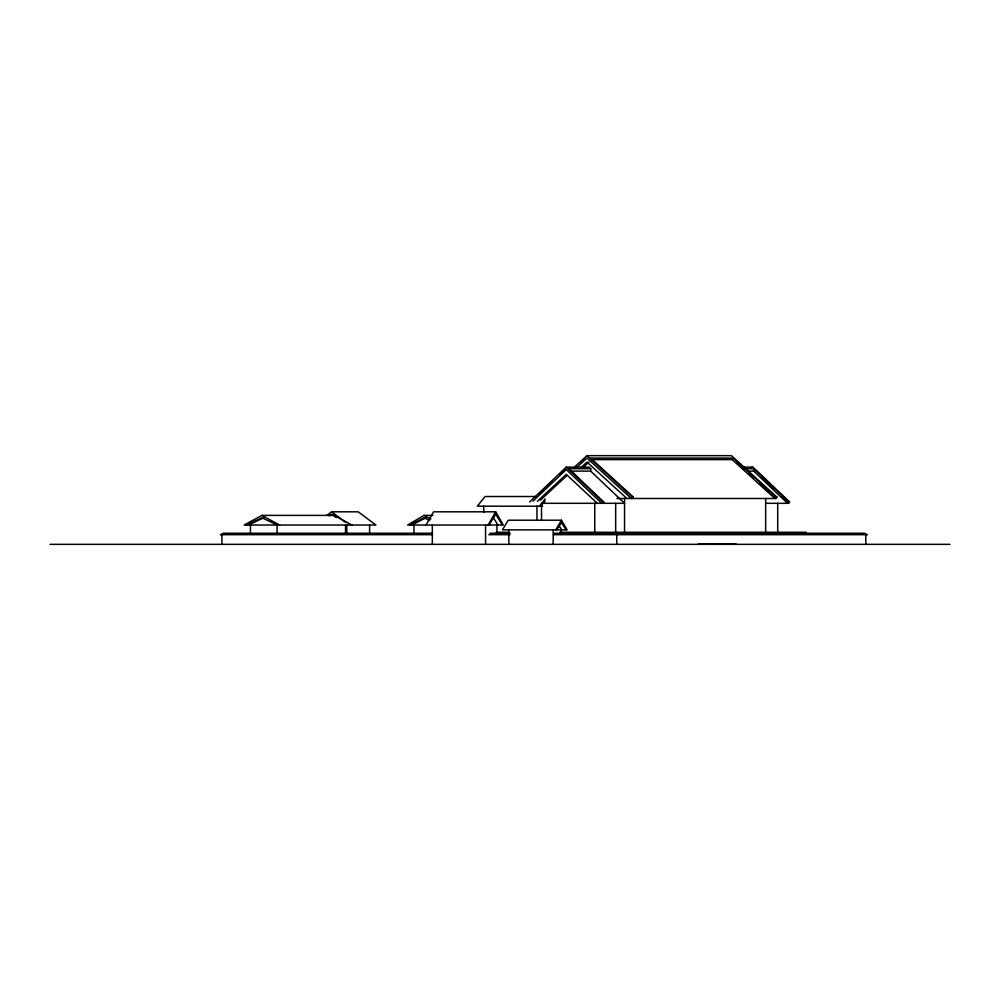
<?xml version="1.0" encoding="UTF-8"?>
<svg xmlns="http://www.w3.org/2000/svg" width="1000" height="1000" viewBox="0 0 1000 1000"><rect width="100%" height="100%" fill="white"/><g stroke="black" fill="none" stroke-linecap="round" stroke-linejoin="round"><path stroke-width="1.5" d="M425.988 525.037L433.587 511.812L495.7 511.812L503.3 525.037L407.625 525.037L424.062 515.388L432.938 515.388M488.088 525.037L495.7 511.812M555.725 529.862L561.438 520.212L567.137 529.862L502.5 529.862L508.2 520.212L561.438 520.212L561.438 522.625L556.675 529.862M591.15 459.625L732.2 459.625L733.15 458.075L775.95 497.075L776.9 497.075L775.812 498.488L616.838 498.488M489.038 525.037L495.7 514.225L502.35 525.037M632.263 498.488L633.35 497.075L631.312 498.488L586.95 458.075L576.763 467.4M775.95 497.075L774.862 498.488L732.2 459.625M539.487 506.188L545.188 498.95M602.675 503.312L603.775 501.95L601.725 503.312L566.237 469.538L532.975 501.2M765.662 503.312L788.487 503.312L789.575 501.95L787.525 503.312L753.713 471.125L747.463 471.125M540.438 506.188L545.188 501.012M529.65 501.95L566.237 467.125L589.05 467.125L590.725 468.713L590.725 471.125L624.538 503.312L543.05 503.312M538.488 494.438L542.987 490.15M545.25 488.013L552 481.575M559.888 474.075L565.525 468.713M537.4 501.25L566.237 474.363L597.288 503.312M540.413 500.213L567.038 475.387M581.275 467.275L586.95 462.075L626.875 498.488M583.275 467.275L588.95 462.075M574.5 467.05L586.95 455.662L731.45 455.662L776.9 497.075M580.525 462.413L583.975 459.263M326.838 515.337L331.575 511.812L358.188 511.812L375.938 525.037L244.112 525.037L261.863 515.388L334.113 515.388L351.85 525.037M329.188 515.887L331.575 514.225L336.35 517.55M409.837 525.037L424.062 517.8L425.962 517.8L411.737 525.037M246.337 525.037L261.863 517.8L263.762 517.8L248.238 525.037M733.15 458.075L590.55 458.075L633.35 497.075M742.675 467.125L752.987 467.125L789.575 501.95M590.725 468.713L568.862 468.713L603.775 501.95M745.9 468.713L753.713 468.713L753.713 471.125M570.425 471.125L590.725 471.125M536.225 496.525L484.988 496.525L477.388 506.188L542.65 506.188M496.238 532.275L508.738 532.275M559.775 532.275L806.225 532.275M432.275 533.237L223.512 533.237L220.35 534.688L432.6 534.688M489.913 533.237L510.163 533.237M553.787 533.237L864.212 533.237L867.387 534.688L553.538 534.688M488.775 534.688L509.938 534.688M698.138 544.15L736.162 544.15M50 544.338L950 544.338M424.062 517.8L429.712 520.425M261.863 517.8L277.387 525.037M424.062 515.388L430.887 519.1M261.863 515.388L279.6 525.037M331.575 511.812L345.763 522.388M737.138 463.25L743.962 469.475M748.512 473.612L753.062 477.762M759.887 483.975L768.988 492.275M771.263 494.35L775.812 498.488M586.95 455.662L632.4 497.075M752.038 467.125L788.625 501.95M761.862 477.975L772.95 488.537M781.825 496.987L788.487 503.312M566.237 467.125L602.825 501.95M616.1 533.237L617.375 534.688M561.438 522.625L566.188 529.862M558.575 525.037L561.75 529.862M493.475 517.825L497.912 525.037M865.8 534.688L865.8 544.338M777.712 503.312L777.712 532.275M765.65 498.488L765.65 532.275M709.538 544.338L703.888 544.15M624.55 498.488L624.55 532.275M616.737 534.688L616.737 544.338M615.675 503.312L615.675 532.275M594.763 503.312L594.763 532.275M560.8 529.862L560.8 534.2M553.188 529.862L553.188 544.338M541.525 503.312L541.525 520.075M536.95 506.188L536.95 520.237M508.837 529.862L508.837 544.338M496.962 525.037L496.962 533.95M485.562 525.037L485.562 544.338M483.725 506.188L483.725 512.425M432.325 525.037L432.325 544.338M413.963 525.037L413.963 533.95M369.6 525.037L369.6 533.95M346.788 525.037L346.788 533.95M345.513 525.037L345.513 533.95M277.062 525.037L277.062 533.95M250.45 525.037L250.45 533.95M221.938 534.688L221.938 544.338"/></g></svg>
